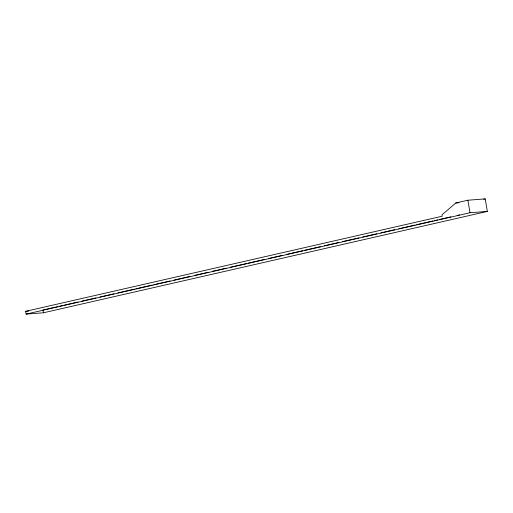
<?xml version="1.0" encoding="UTF-8"?>
<svg xmlns="http://www.w3.org/2000/svg" width="513" height="513" viewBox="0 0 513 513"><rect width="100%" height="100%" fill="white"/><g stroke="black" fill="none" stroke-linecap="round" stroke-linejoin="round"><path stroke-width="0.77" d="M455.852 202.975L441.969 214.819L442.212 216.21L25.65 311.327L26.125 314.11L43.458 312.776L487.35 211.414L485.208 198.89L467.875 200.224L455.852 202.975L459 202.731M483.708 199.23L485.208 198.89M57.802 306.607L42.983 309.993L43.458 312.776M59.361 306.248L62.483 305.536M64.042 305.184L78.085 301.977M81.984 301.086L96.027 297.88M99.926 296.989L113.969 293.782M117.868 292.891L134.252 289.152M135.81 288.793L152.194 285.055M153.753 284.696L170.136 280.957M174.035 280.066L190.413 276.327M194.318 275.436L208.355 272.23M212.26 271.339L226.297 268.132M230.202 267.241L246.58 263.496M248.138 263.143L264.522 259.405M268.421 258.514L282.464 255.307M286.363 254.416L302.747 250.671M304.305 250.318L320.689 246.58M324.588 245.689L338.631 242.482M342.53 241.591L358.914 237.846M362.813 236.955L376.856 233.748M380.755 232.864L394.792 229.657M398.697 228.766L415.075 225.021M416.639 224.668L433.017 220.923M434.582 220.571L437.698 219.859M439.256 219.5L450.959 216.832M457.198 215.402L459.539 214.87M26.125 314.11L470.017 212.748L487.35 211.414M25.65 311.327L28.799 311.083M467.875 200.224L470.017 212.748"/></g></svg>
